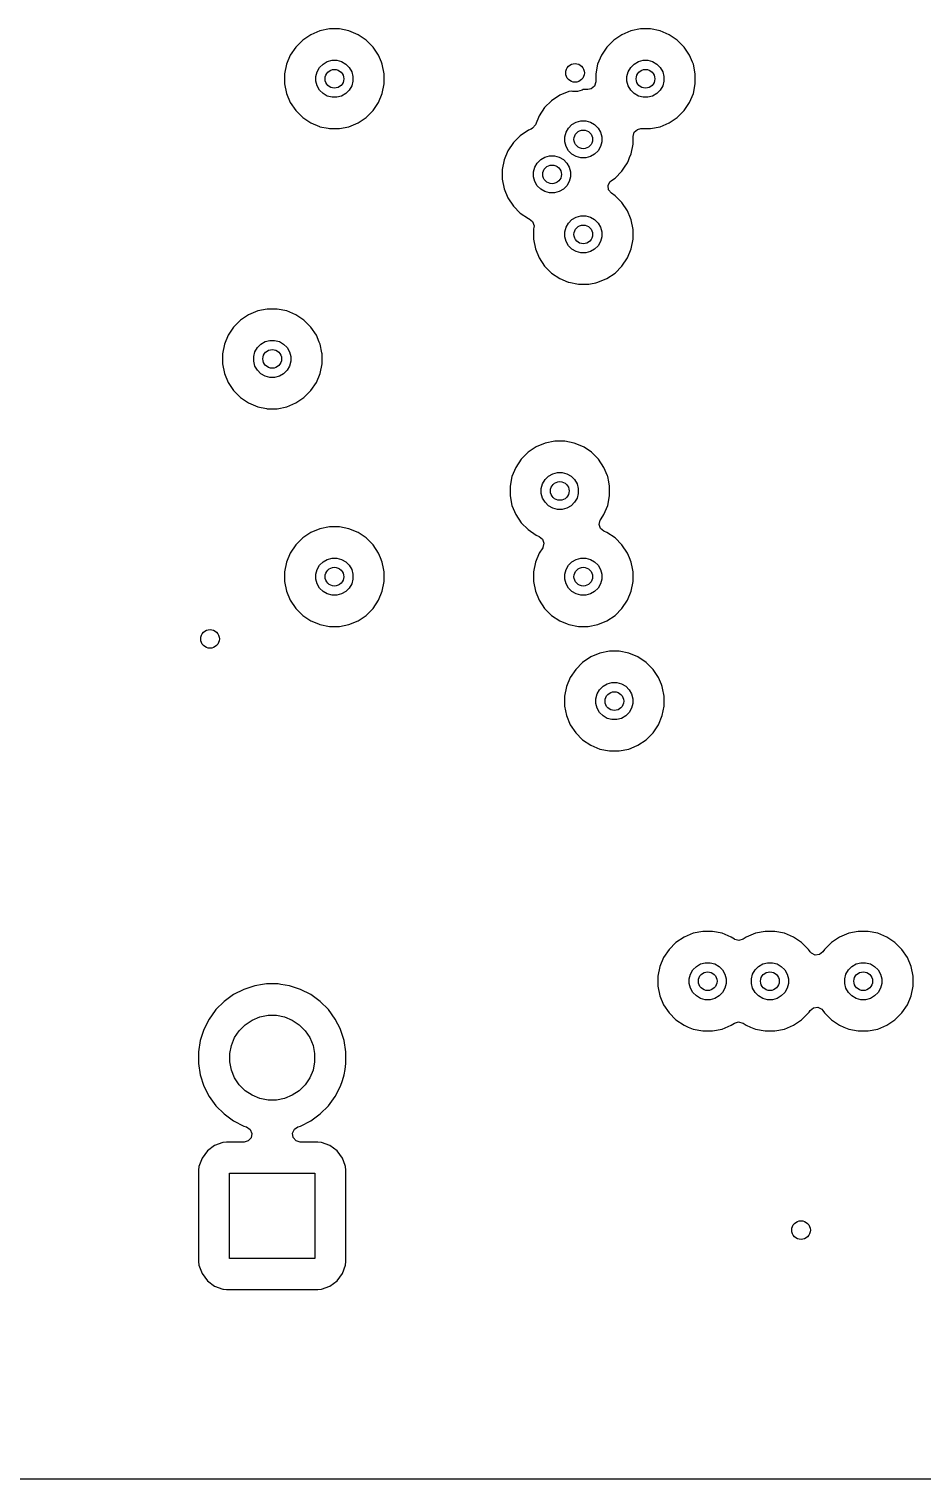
# Model space of a CAD drawing. Header units: inches. Extents: x 2.68 to 6.18, y -3.58 to -1.67.
# Drawn here: x 3.252 to 3.817, y -3.583 to -2.665 of the extents above; entities that cross this region are included whole.
import ezdxf

# ---------------------------------------------------------------- set-up
doc = ezdxf.new("R2010")
doc.units = ezdxf.units.IN
doc.header["$MEASUREMENT"] = 0
doc.layers.add('In2.Cu', color=33, linetype='CONTINUOUS', true_color=0xce7d2c)

msp = doc.modelspace()

# ---------------------------------------------------------------- linework, layer by layer
at = {"layer": 'In2.Cu', "linetype": 'CONTINUOUS'}
for p, q in [((3.42995, -2.66892), (3.42479, -2.67237)), ((3.43569, -2.66655), (3.42995, -2.66892)), ((3.42995, -2.66892), (3.42995, -2.66892)), ((3.44178, -2.66533), (3.43569, -2.66655)), ((3.43569, -2.66655), (3.43569, -2.66655)), ((3.44799, -2.66533), (3.44178, -2.66533)), ((3.44178, -2.66533), (3.44178, -2.66533)), ((3.45407, -2.66655), (3.44799, -2.66533)), ((3.44799, -2.66533), (3.44799, -2.66533)), ((3.45981, -2.66892), (3.45407, -2.66655)), ((3.45407, -2.66655), (3.45407, -2.66655)), ((3.46497, -2.67237), (3.45981, -2.66892)), ((3.45981, -2.66892), (3.45981, -2.66892)), ((3.6268, -2.66892), (3.62164, -2.67237)), ((3.63254, -2.66655), (3.6268, -2.66892)), ((3.6268, -2.66892), (3.6268, -2.66892)), ((3.63863, -2.66533), (3.63254, -2.66655)), ((3.63254, -2.66655), (3.63254, -2.66655)), ((3.64484, -2.66533), (3.63863, -2.66533)), ((3.63863, -2.66533), (3.63863, -2.66533)), ((3.65092, -2.66655), (3.64484, -2.66533)), ((3.64484, -2.66533), (3.64484, -2.66533)), ((3.65093, -2.66655), (3.65092, -2.66655)), ((3.65666, -2.66892), (3.65093, -2.66655)), ((3.66182, -2.67237), (3.65666, -2.66892)), ((3.65666, -2.66892), (3.65666, -2.66892)), ((3.4204, -2.67676), (3.41695, -2.68192)), ((3.42479, -2.67237), (3.4204, -2.67676)), ((3.4204, -2.67676), (3.4204, -2.67676)), ((3.42479, -2.67237), (3.42479, -2.67237)), ((3.46936, -2.67676), (3.46497, -2.67237)), ((3.46497, -2.67237), (3.46497, -2.67237)), ((3.47281, -2.68192), (3.46936, -2.67676)), ((3.46936, -2.67676), (3.46936, -2.67676)), ((3.61725, -2.67676), (3.6138, -2.68192)), ((3.62164, -2.67237), (3.61725, -2.67676)), ((3.61725, -2.67676), (3.61725, -2.67676)), ((3.62164, -2.67237), (3.62164, -2.67237)), ((3.66621, -2.67676), (3.66182, -2.67237)), ((3.66182, -2.67237), (3.66182, -2.67237)), ((3.66966, -2.68192), (3.66621, -2.67676)), ((3.66621, -2.67676), (3.66621, -2.67676)), ((3.41458, -2.68766), (3.41337, -2.69375)), ((3.41695, -2.68192), (3.41458, -2.68766)), ((3.41458, -2.68766), (3.41458, -2.68766)), ((3.41695, -2.68192), (3.41695, -2.68192)), ((3.43551, -2.68966), (3.43769, -2.68748)), ((3.43769, -2.68748), (3.44036, -2.68594)), ((3.44036, -2.68594), (3.44334, -2.68514)), ((3.44334, -2.68514), (3.44642, -2.68514)), ((3.44642, -2.68514), (3.4494, -2.68594)), ((3.4494, -2.68594), (3.45207, -2.68748)), ((3.45207, -2.68748), (3.45425, -2.68966)), ((3.47465, -2.68636), (3.47281, -2.68192)), ((3.47281, -2.68192), (3.47281, -2.68192)), ((3.47519, -2.68766), (3.47465, -2.68636)), ((3.4764, -2.69375), (3.47519, -2.68766)), ((3.61143, -2.68766), (3.61022, -2.69375)), ((3.6138, -2.68192), (3.61143, -2.68766)), ((3.61143, -2.68766), (3.61143, -2.68766)), ((3.6138, -2.68192), (3.6138, -2.68192)), ((3.63236, -2.68966), (3.63454, -2.68748)), ((3.63454, -2.68748), (3.63721, -2.68594)), ((3.63721, -2.68594), (3.64019, -2.68514)), ((3.64019, -2.68514), (3.64327, -2.68514)), ((3.64327, -2.68514), (3.64625, -2.68594)), ((3.64625, -2.68594), (3.64892, -2.68748)), ((3.64892, -2.68748), (3.6511, -2.68966)), ((3.6715, -2.68636), (3.66966, -2.68192)), ((3.66966, -2.68192), (3.66966, -2.68192)), ((3.67204, -2.68766), (3.6715, -2.68636)), ((3.67325, -2.69375), (3.67204, -2.68766)), ((3.41337, -2.69375), (3.41337, -2.69995)), ((3.43317, -2.69531), (3.43397, -2.69233)), ((3.43317, -2.69839), (3.43317, -2.69531)), ((3.43397, -2.69233), (3.43551, -2.68966)), ((3.45425, -2.68966), (3.45579, -2.69233)), ((3.45579, -2.69233), (3.45659, -2.69531)), ((3.45659, -2.69531), (3.45659, -2.69839)), ((3.4764, -2.69995), (3.4764, -2.69375)), ((3.4764, -2.69375), (3.4764, -2.69375)), ((3.4764, -2.69375), (3.4764, -2.69375)), ((3.61022, -2.69375), (3.61022, -2.69876)), ((3.63002, -2.69531), (3.63082, -2.69233)), ((3.63002, -2.69839), (3.63002, -2.69531)), ((3.63082, -2.69233), (3.63236, -2.68966)), ((3.6511, -2.68966), (3.65264, -2.69233)), ((3.65264, -2.69233), (3.65344, -2.69531)), ((3.65344, -2.69531), (3.65344, -2.69839)), ((3.67325, -2.69995), (3.67325, -2.69375)), ((3.67325, -2.69375), (3.67325, -2.69375)), ((3.67325, -2.69375), (3.67325, -2.69375)), ((3.41337, -2.69995), (3.41458, -2.70604)), ((3.41458, -2.70604), (3.41458, -2.70604)), ((3.41458, -2.70604), (3.41695, -2.71178)), ((3.43397, -2.70137), (3.43317, -2.69839)), ((3.43551, -2.70404), (3.43397, -2.70137)), ((3.43769, -2.70622), (3.43551, -2.70404)), ((3.45425, -2.70404), (3.45207, -2.70622)), ((3.45579, -2.70137), (3.45425, -2.70404)), ((3.45659, -2.69839), (3.45579, -2.70137)), ((3.47281, -2.71178), (3.47519, -2.70604)), ((3.47519, -2.70604), (3.4764, -2.69995)), ((3.59317, -2.70485), (3.58743, -2.70723)), ((3.59462, -2.70456), (3.59317, -2.70485)), ((3.59317, -2.70485), (3.59317, -2.70485)), ((3.59561, -2.70483), (3.59462, -2.70456)), ((3.5987, -2.70483), (3.59561, -2.70483)), ((3.60167, -2.70403), (3.5987, -2.70483)), ((3.60235, -2.70364), (3.60167, -2.70403)), ((3.60533, -2.70364), (3.60235, -2.70364)), ((3.60736, -2.7032), (3.60533, -2.70364)), ((3.60944, -2.7014), (3.60736, -2.7032)), ((3.61022, -2.69876), (3.60944, -2.7014)), ((3.63082, -2.70137), (3.63002, -2.69839)), ((3.63236, -2.70404), (3.63082, -2.70137)), ((3.63454, -2.70622), (3.63236, -2.70404)), ((3.6511, -2.70404), (3.64892, -2.70622)), ((3.65264, -2.70137), (3.6511, -2.70404)), ((3.65344, -2.69839), (3.65264, -2.70137)), ((3.66966, -2.71178), (3.67204, -2.70604)), ((3.67204, -2.70604), (3.67325, -2.69995)), ((3.41695, -2.71178), (3.41695, -2.71178)), ((3.41695, -2.71178), (3.4204, -2.71694)), ((3.44036, -2.70776), (3.43769, -2.70622)), ((3.44334, -2.70856), (3.44036, -2.70776)), ((3.44642, -2.70856), (3.44334, -2.70856)), ((3.4494, -2.70776), (3.44642, -2.70856)), ((3.45207, -2.70622), (3.4494, -2.70776)), ((3.46936, -2.71694), (3.47281, -2.71178)), ((3.57788, -2.71507), (3.57443, -2.72023)), ((3.58227, -2.71068), (3.57788, -2.71507)), ((3.57788, -2.71507), (3.57788, -2.71507)), ((3.58743, -2.70723), (3.58227, -2.71068)), ((3.58227, -2.71068), (3.58227, -2.71068)), ((3.58743, -2.70723), (3.58743, -2.70723)), ((3.63721, -2.70776), (3.63454, -2.70622)), ((3.64019, -2.70856), (3.63721, -2.70776)), ((3.64327, -2.70856), (3.64019, -2.70856)), ((3.64625, -2.70776), (3.64327, -2.70856)), ((3.64892, -2.70622), (3.64625, -2.70776)), ((3.66621, -2.71694), (3.66966, -2.71178)), ((3.4204, -2.71694), (3.4204, -2.71694)), ((3.4204, -2.71694), (3.42479, -2.72133)), ((3.42479, -2.72133), (3.42479, -2.72133)), ((3.42479, -2.72133), (3.42995, -2.72478)), ((3.45981, -2.72478), (3.46497, -2.72133)), ((3.46497, -2.72133), (3.46936, -2.71694)), ((3.57443, -2.72023), (3.57203, -2.72603)), ((3.57443, -2.72023), (3.57443, -2.72023)), ((3.59517, -2.72579), (3.59784, -2.72425)), ((3.59784, -2.72425), (3.60082, -2.72345)), ((3.60082, -2.72345), (3.6039, -2.72345)), ((3.6039, -2.72345), (3.60688, -2.72425)), ((3.60688, -2.72425), (3.60955, -2.72579)), ((3.65666, -2.72478), (3.66182, -2.72133)), ((3.66182, -2.72133), (3.66621, -2.71694)), ((3.42995, -2.72478), (3.42995, -2.72478)), ((3.42995, -2.72478), (3.43538, -2.72703)), ((3.43538, -2.72703), (3.43569, -2.72715)), ((3.43569, -2.72715), (3.44081, -2.72817)), ((3.44081, -2.72817), (3.44178, -2.72837)), ((3.44178, -2.72837), (3.44178, -2.72837)), ((3.44178, -2.72837), (3.44178, -2.72837)), ((3.44178, -2.72837), (3.44799, -2.72837)), ((3.44799, -2.72837), (3.45407, -2.72715)), ((3.44799, -2.72837), (3.44799, -2.72837)), ((3.45407, -2.72715), (3.45981, -2.72478)), ((3.56251, -2.73283), (3.55813, -2.73722)), ((3.56768, -2.72938), (3.56251, -2.73283)), ((3.56251, -2.73283), (3.56251, -2.73283)), ((3.56939, -2.72867), (3.56768, -2.72938)), ((3.56768, -2.72938), (3.56768, -2.72938)), ((3.5703, -2.72817), (3.56939, -2.72867)), ((3.57203, -2.72603), (3.5703, -2.72817)), ((3.59065, -2.73362), (3.59145, -2.73064)), ((3.59065, -2.7367), (3.59065, -2.73362)), ((3.59145, -2.73064), (3.59299, -2.72797)), ((3.59299, -2.72797), (3.59517, -2.72579)), ((3.60955, -2.72579), (3.61173, -2.72797)), ((3.61173, -2.72797), (3.61327, -2.73064)), ((3.61327, -2.73064), (3.61407, -2.73362)), ((3.61407, -2.73362), (3.61407, -2.7367)), ((3.63388, -2.73325), (3.63465, -2.73061)), ((3.63388, -2.73826), (3.63388, -2.73325)), ((3.63465, -2.73061), (3.63673, -2.72881)), ((3.63673, -2.72881), (3.63876, -2.72837)), ((3.63876, -2.72837), (3.64484, -2.72837)), ((3.64484, -2.72837), (3.65093, -2.72715)), ((3.64484, -2.72837), (3.64484, -2.72837)), ((3.65093, -2.72715), (3.65666, -2.72478)), ((3.55468, -2.74238), (3.5523, -2.74812)), ((3.55813, -2.73722), (3.55468, -2.74238)), ((3.55468, -2.74238), (3.55468, -2.74238)), ((3.55813, -2.73722), (3.55813, -2.73722)), ((3.59145, -2.73968), (3.59065, -2.7367)), ((3.59299, -2.74235), (3.59145, -2.73968)), ((3.59517, -2.74453), (3.59299, -2.74235)), ((3.61173, -2.74235), (3.60955, -2.74453)), ((3.61327, -2.73968), (3.61173, -2.74235)), ((3.61407, -2.7367), (3.61327, -2.73968)), ((3.63267, -2.74435), (3.63388, -2.73826)), ((3.5523, -2.74812), (3.55109, -2.75421)), ((3.5523, -2.74812), (3.5523, -2.74812)), ((3.57169, -2.75279), (3.57323, -2.75012)), ((3.57323, -2.75012), (3.57542, -2.74794)), ((3.57542, -2.74794), (3.57809, -2.7464)), ((3.57809, -2.7464), (3.58106, -2.7456)), ((3.58106, -2.7456), (3.58415, -2.7456)), ((3.58415, -2.7456), (3.58712, -2.7464)), ((3.58712, -2.7464), (3.5898, -2.74794)), ((3.5898, -2.74794), (3.59198, -2.75012)), ((3.59198, -2.75012), (3.59352, -2.75279)), ((3.59784, -2.74607), (3.59517, -2.74453)), ((3.60082, -2.74687), (3.59784, -2.74607)), ((3.6039, -2.74687), (3.60082, -2.74687)), ((3.60688, -2.74607), (3.6039, -2.74687)), ((3.60955, -2.74453), (3.60688, -2.74607)), ((3.62848, -2.7528), (3.63029, -2.75009)), ((3.63029, -2.75009), (3.63092, -2.74856)), ((3.63092, -2.74856), (3.63169, -2.74671)), ((3.63169, -2.74671), (3.63267, -2.74435)), ((3.55109, -2.75421), (3.55109, -2.76042)), ((3.55109, -2.76042), (3.5523, -2.7665)), ((3.5709, -2.75577), (3.57169, -2.75279)), ((3.5709, -2.75885), (3.5709, -2.75577)), ((3.57169, -2.76183), (3.5709, -2.75885)), ((3.59352, -2.75279), (3.59432, -2.75577)), ((3.59432, -2.75885), (3.59352, -2.76183)), ((3.59432, -2.75577), (3.59432, -2.75885)), ((3.62018, -2.76116), (3.62245, -2.75964)), ((3.62245, -2.75964), (3.62684, -2.75525)), ((3.62684, -2.75525), (3.62848, -2.7528)), ((3.5523, -2.7665), (3.5523, -2.7665)), ((3.5523, -2.7665), (3.55468, -2.77224)), ((3.57323, -2.7645), (3.57169, -2.76183)), ((3.57542, -2.76668), (3.57323, -2.7645)), ((3.57809, -2.76822), (3.57542, -2.76668)), ((3.58106, -2.76902), (3.57809, -2.76822)), ((3.58415, -2.76902), (3.58106, -2.76902)), ((3.58712, -2.76822), (3.58415, -2.76902)), ((3.5898, -2.76668), (3.58712, -2.76822)), ((3.59198, -2.7645), (3.5898, -2.76668)), ((3.59352, -2.76183), (3.59198, -2.7645)), ((3.61807, -2.76444), (3.61926, -2.76195)), ((3.61841, -2.76716), (3.61807, -2.76444)), ((3.62018, -2.76928), (3.61841, -2.76716)), ((3.61926, -2.76195), (3.62018, -2.76116)), ((3.62245, -2.7708), (3.62018, -2.76928)), ((3.55468, -2.77224), (3.55468, -2.77224)), ((3.55468, -2.77224), (3.55813, -2.7774)), ((3.55813, -2.7774), (3.55813, -2.7774)), ((3.55813, -2.7774), (3.56251, -2.78179)), ((3.62684, -2.77519), (3.62245, -2.7708)), ((3.62245, -2.7708), (3.62245, -2.7708)), ((3.63029, -2.78035), (3.62684, -2.77519)), ((3.62684, -2.77519), (3.62684, -2.77519)), ((3.56251, -2.78179), (3.56251, -2.78179)), ((3.56251, -2.78179), (3.56768, -2.78524)), ((3.56768, -2.78524), (3.56768, -2.78524)), ((3.56768, -2.78524), (3.56768, -2.78524)), ((3.56768, -2.78524), (3.5679, -2.78533)), ((3.5679, -2.78533), (3.56818, -2.78545)), ((3.56818, -2.78545), (3.57032, -2.78717)), ((3.57032, -2.78717), (3.57119, -2.78978)), ((3.59145, -2.79076), (3.59299, -2.78809)), ((3.59299, -2.78809), (3.59517, -2.78591)), ((3.59517, -2.78591), (3.59784, -2.78436)), ((3.59784, -2.78436), (3.60082, -2.78357)), ((3.60082, -2.78357), (3.6039, -2.78357)), ((3.6039, -2.78357), (3.60688, -2.78436)), ((3.60688, -2.78436), (3.60955, -2.78591)), ((3.60955, -2.78591), (3.61173, -2.78809)), ((3.61173, -2.78809), (3.61327, -2.79076)), ((3.63221, -2.78498), (3.63029, -2.78035)), ((3.63029, -2.78035), (3.63029, -2.78035)), ((3.63267, -2.78608), (3.63221, -2.78498)), ((3.63387, -2.79215), (3.63267, -2.78608)), ((3.57093, -2.79173), (3.57085, -2.79217)), ((3.57085, -2.79217), (3.57085, -2.79838)), ((3.5711, -2.79091), (3.57093, -2.79173)), ((3.57119, -2.78978), (3.5711, -2.79091)), ((3.59065, -2.79373), (3.59145, -2.79076)), ((3.59065, -2.79682), (3.59065, -2.79373)), ((3.59145, -2.7998), (3.59065, -2.79682)), ((3.61327, -2.79076), (3.61407, -2.79373)), ((3.61407, -2.79682), (3.61327, -2.7998)), ((3.61407, -2.79373), (3.61407, -2.79682)), ((3.63388, -2.79217), (3.63387, -2.79215)), ((3.63388, -2.79838), (3.63388, -2.79217)), ((3.63388, -2.79217), (3.63388, -2.79217)), ((3.63388, -2.79217), (3.63388, -2.79217)), ((3.57085, -2.79838), (3.57206, -2.80447)), ((3.57206, -2.80447), (3.57206, -2.80447)), ((3.57206, -2.80447), (3.57443, -2.8102)), ((3.59299, -2.80247), (3.59145, -2.7998)), ((3.59517, -2.80465), (3.59299, -2.80247)), ((3.59784, -2.80619), (3.59517, -2.80465)), ((3.60082, -2.80699), (3.59784, -2.80619)), ((3.6039, -2.80699), (3.60082, -2.80699)), ((3.60688, -2.80619), (3.6039, -2.80699)), ((3.60955, -2.80465), (3.60688, -2.80619)), ((3.61173, -2.80247), (3.60955, -2.80465)), ((3.61327, -2.7998), (3.61173, -2.80247)), ((3.63029, -2.8102), (3.63267, -2.80447)), ((3.63267, -2.80447), (3.63388, -2.79838)), ((3.57443, -2.8102), (3.57443, -2.8102)), ((3.57443, -2.8102), (3.57788, -2.81537)), ((3.57788, -2.81537), (3.57788, -2.81537)), ((3.57788, -2.81537), (3.58227, -2.81976)), ((3.62245, -2.81976), (3.62684, -2.81537)), ((3.62684, -2.81537), (3.63029, -2.8102)), ((3.58227, -2.81976), (3.58227, -2.81976)), ((3.58227, -2.81976), (3.58743, -2.8232)), ((3.58743, -2.8232), (3.58743, -2.8232)), ((3.58743, -2.8232), (3.59286, -2.82545)), ((3.61156, -2.82558), (3.61729, -2.8232)), ((3.61729, -2.8232), (3.62245, -2.81976)), ((3.59286, -2.82545), (3.59317, -2.82558)), ((3.59317, -2.82558), (3.59926, -2.82679)), ((3.59926, -2.82679), (3.59926, -2.82679)), ((3.59926, -2.82679), (3.59926, -2.82679)), ((3.59926, -2.82679), (3.60547, -2.82679)), ((3.60547, -2.82679), (3.60587, -2.82671)), ((3.60547, -2.82679), (3.60547, -2.82679)), ((3.60587, -2.82671), (3.60686, -2.82651)), ((3.60686, -2.82651), (3.61023, -2.82584)), ((3.60686, -2.82651), (3.60686, -2.82651)), ((3.61023, -2.82584), (3.61156, -2.82558)), ((3.40241, -2.8425), (3.39632, -2.84371)), ((3.40862, -2.8425), (3.40241, -2.8425)), ((3.40241, -2.8425), (3.40241, -2.8425)), ((3.4147, -2.84371), (3.40862, -2.8425)), ((3.40862, -2.8425), (3.40862, -2.8425)), ((3.38542, -2.84954), (3.38103, -2.85393)), ((3.39058, -2.84609), (3.38542, -2.84954)), ((3.38542, -2.84954), (3.38542, -2.84954)), ((3.39632, -2.84371), (3.39058, -2.84609)), ((3.39058, -2.84609), (3.39058, -2.84609)), ((3.39632, -2.84371), (3.39632, -2.84371)), ((3.42044, -2.84609), (3.4147, -2.84371)), ((3.4147, -2.84371), (3.4147, -2.84371)), ((3.4256, -2.84954), (3.42044, -2.84609)), ((3.42044, -2.84609), (3.42044, -2.84609)), ((3.42999, -2.85393), (3.4256, -2.84954)), ((3.4256, -2.84954), (3.4256, -2.84954)), ((3.37758, -2.85909), (3.37521, -2.86482)), ((3.38103, -2.85393), (3.37758, -2.85909)), ((3.37758, -2.85909), (3.37758, -2.85909)), ((3.38103, -2.85393), (3.38103, -2.85393)), ((3.43344, -2.85909), (3.42999, -2.85393)), ((3.42999, -2.85393), (3.42999, -2.85393)), ((3.43528, -2.86352), (3.43344, -2.85909)), ((3.43344, -2.85909), (3.43344, -2.85909)), ((3.37521, -2.86482), (3.374, -2.87091)), ((3.374, -2.87091), (3.374, -2.87712)), ((3.37521, -2.86482), (3.37521, -2.86482)), ((3.3938, -2.87247), (3.3946, -2.8695)), ((3.3946, -2.8695), (3.39614, -2.86683)), ((3.39614, -2.86683), (3.39832, -2.86465)), ((3.39832, -2.86465), (3.40099, -2.8631)), ((3.40099, -2.8631), (3.40397, -2.86231)), ((3.40397, -2.86231), (3.40705, -2.86231)), ((3.40705, -2.86231), (3.41003, -2.8631)), ((3.41003, -2.8631), (3.4127, -2.86465)), ((3.4127, -2.86465), (3.41488, -2.86683)), ((3.41488, -2.86683), (3.41642, -2.8695)), ((3.41642, -2.8695), (3.41722, -2.87247)), ((3.43582, -2.86482), (3.43528, -2.86352)), ((3.43688, -2.87018), (3.43582, -2.86482)), ((3.43703, -2.87091), (3.43688, -2.87018)), ((3.43703, -2.87712), (3.43703, -2.87091)), ((3.43703, -2.87091), (3.43703, -2.87091)), ((3.43703, -2.87091), (3.43703, -2.87091)), ((3.374, -2.87712), (3.37521, -2.88321)), ((3.3938, -2.87556), (3.3938, -2.87247)), ((3.3946, -2.87854), (3.3938, -2.87556)), ((3.39614, -2.88121), (3.3946, -2.87854)), ((3.41642, -2.87854), (3.41488, -2.88121)), ((3.41722, -2.87556), (3.41642, -2.87854)), ((3.41722, -2.87247), (3.41722, -2.87556)), ((3.43582, -2.88321), (3.43703, -2.87712)), ((3.37521, -2.88321), (3.37521, -2.88321)), ((3.37521, -2.88321), (3.37758, -2.88894)), ((3.37758, -2.88894), (3.37758, -2.88894)), ((3.37758, -2.88894), (3.38103, -2.89411)), ((3.39832, -2.88339), (3.39614, -2.88121)), ((3.40099, -2.88493), (3.39832, -2.88339)), ((3.40397, -2.88573), (3.40099, -2.88493)), ((3.40705, -2.88573), (3.40397, -2.88573)), ((3.41003, -2.88493), (3.40705, -2.88573)), ((3.4127, -2.88339), (3.41003, -2.88493)), ((3.41488, -2.88121), (3.4127, -2.88339)), ((3.42999, -2.89411), (3.43344, -2.88894)), ((3.43344, -2.88894), (3.43582, -2.88321)), ((3.38103, -2.89411), (3.38103, -2.89411)), ((3.38103, -2.89411), (3.38542, -2.8985)), ((3.38542, -2.8985), (3.38542, -2.8985)), ((3.38542, -2.8985), (3.39058, -2.90194)), ((3.42044, -2.90194), (3.4256, -2.8985)), ((3.4256, -2.8985), (3.42999, -2.89411)), ((3.39058, -2.90194), (3.39058, -2.90194)), ((3.39058, -2.90194), (3.39632, -2.90432)), ((3.39632, -2.90432), (3.39632, -2.90432)), ((3.39632, -2.90432), (3.40182, -2.90541)), ((3.40182, -2.90541), (3.40241, -2.90553)), ((3.40241, -2.90553), (3.40241, -2.90553)), ((3.40241, -2.90553), (3.40241, -2.90553)), ((3.40241, -2.90553), (3.40862, -2.90553)), ((3.40862, -2.90553), (3.4147, -2.90432)), ((3.40862, -2.90553), (3.40862, -2.90553)), ((3.4147, -2.90432), (3.42044, -2.90194)), ((3.5844, -2.92607), (3.57831, -2.92728)), ((3.59061, -2.92607), (3.5844, -2.92607)), ((3.5844, -2.92607), (3.5844, -2.92607)), ((3.5967, -2.92728), (3.59061, -2.92607)), ((3.59061, -2.92607), (3.59061, -2.92607)), ((3.56742, -2.9331), (3.56303, -2.93749)), ((3.57258, -2.92966), (3.56742, -2.9331)), ((3.56742, -2.9331), (3.56742, -2.9331)), ((3.57831, -2.92728), (3.57258, -2.92966)), ((3.57258, -2.92966), (3.57258, -2.92966)), ((3.57831, -2.92728), (3.57831, -2.92728)), ((3.60243, -2.92966), (3.5967, -2.92728)), ((3.5967, -2.92728), (3.5967, -2.92728)), ((3.6029, -2.92997), (3.60243, -2.92966)), ((3.60243, -2.92966), (3.60243, -2.92966)), ((3.6076, -2.9331), (3.6029, -2.92997)), ((3.61199, -2.93749), (3.6076, -2.9331)), ((3.6076, -2.9331), (3.6076, -2.9331)), ((3.55958, -2.94266), (3.5572, -2.94839)), ((3.56303, -2.93749), (3.55958, -2.94266)), ((3.55958, -2.94266), (3.55958, -2.94266)), ((3.56303, -2.93749), (3.56303, -2.93749)), ((3.61543, -2.94266), (3.61199, -2.93749)), ((3.61199, -2.93749), (3.61199, -2.93749)), ((3.61765, -2.948), (3.61543, -2.94266)), ((3.61543, -2.94266), (3.61543, -2.94266)), ((3.5572, -2.94839), (3.55599, -2.95448)), ((3.5572, -2.94839), (3.5572, -2.94839)), ((3.5758, -2.95604), (3.57659, -2.95306)), ((3.57659, -2.95306), (3.57814, -2.95039)), ((3.57814, -2.95039), (3.58032, -2.94821)), ((3.58032, -2.94821), (3.58299, -2.94667)), ((3.58299, -2.94667), (3.58596, -2.94587)), ((3.58596, -2.94587), (3.58905, -2.94587)), ((3.58905, -2.94587), (3.59203, -2.94667)), ((3.59203, -2.94667), (3.5947, -2.94821)), ((3.5947, -2.94821), (3.59688, -2.95039)), ((3.59688, -2.95039), (3.59842, -2.95306)), ((3.59842, -2.95306), (3.59922, -2.95604)), ((3.61781, -2.94839), (3.61765, -2.948)), ((3.61849, -2.95181), (3.61781, -2.94839)), ((3.61902, -2.95448), (3.61849, -2.95181)), ((3.55599, -2.95448), (3.55599, -2.96069)), ((3.55599, -2.96069), (3.5572, -2.96678)), ((3.5758, -2.95913), (3.5758, -2.95604)), ((3.57659, -2.9621), (3.5758, -2.95913)), ((3.57814, -2.96477), (3.57659, -2.9621)), ((3.59842, -2.9621), (3.59688, -2.96477)), ((3.59922, -2.95913), (3.59842, -2.9621)), ((3.59922, -2.95604), (3.59922, -2.95913)), ((3.61781, -2.96678), (3.61902, -2.96069)), ((3.61902, -2.96069), (3.61902, -2.95448)), ((3.61902, -2.95448), (3.61902, -2.95448)), ((3.61902, -2.95448), (3.61902, -2.95448)), ((3.5572, -2.96678), (3.5572, -2.96678)), ((3.5572, -2.96678), (3.55958, -2.97251)), ((3.58032, -2.96695), (3.57814, -2.96477)), ((3.58299, -2.9685), (3.58032, -2.96695)), ((3.58596, -2.96929), (3.58299, -2.9685)), ((3.58905, -2.96929), (3.58596, -2.96929)), ((3.59203, -2.9685), (3.58905, -2.96929)), ((3.5947, -2.96695), (3.59203, -2.9685)), ((3.59688, -2.96477), (3.5947, -2.96695)), ((3.61543, -2.97251), (3.61781, -2.96678)), ((3.44178, -2.9803), (3.43569, -2.98151)), ((3.44799, -2.9803), (3.44178, -2.9803)), ((3.44178, -2.9803), (3.44178, -2.9803)), ((3.45407, -2.98151), (3.44799, -2.9803)), ((3.44799, -2.9803), (3.44799, -2.9803)), ((3.55958, -2.97251), (3.55958, -2.97251)), ((3.55958, -2.97251), (3.56303, -2.97767)), ((3.56303, -2.97767), (3.56303, -2.97767)), ((3.56303, -2.97767), (3.56742, -2.98206)), ((3.61237, -2.97876), (3.61305, -2.97609)), ((3.61324, -2.98137), (3.61237, -2.97876)), ((3.61305, -2.97609), (3.61319, -2.97587)), ((3.61319, -2.97587), (3.61365, -2.97519)), ((3.61365, -2.97519), (3.61543, -2.97251)), ((3.42479, -2.98733), (3.4204, -2.99172)), ((3.42995, -2.98388), (3.42479, -2.98733)), ((3.42479, -2.98733), (3.42479, -2.98733)), ((3.43569, -2.98151), (3.42995, -2.98388)), ((3.42995, -2.98388), (3.42995, -2.98388)), ((3.43569, -2.98151), (3.43569, -2.98151)), ((3.45981, -2.98388), (3.45407, -2.98151)), ((3.45407, -2.98151), (3.45407, -2.98151)), ((3.46497, -2.98733), (3.45981, -2.98388)), ((3.45981, -2.98388), (3.45981, -2.98388)), ((3.46936, -2.99172), (3.46497, -2.98733)), ((3.46497, -2.98733), (3.46497, -2.98733)), ((3.56742, -2.98206), (3.56742, -2.98206)), ((3.56742, -2.98206), (3.57258, -2.98551)), ((3.57258, -2.98551), (3.57258, -2.98551)), ((3.57258, -2.98551), (3.57449, -2.9863)), ((3.57449, -2.9863), (3.57663, -2.98803)), ((3.57663, -2.98803), (3.5775, -2.99064)), ((3.61538, -2.98309), (3.61324, -2.98137)), ((3.61729, -2.98388), (3.61538, -2.98309)), ((3.62245, -2.98733), (3.61729, -2.98388)), ((3.61729, -2.98388), (3.61729, -2.98388)), ((3.62684, -2.99172), (3.62245, -2.98733)), ((3.62245, -2.98733), (3.62245, -2.98733)), ((3.41695, -2.99688), (3.41458, -3.00262)), ((3.4204, -2.99172), (3.41695, -2.99688)), ((3.41695, -2.99688), (3.41695, -2.99688)), ((3.4204, -2.99172), (3.4204, -2.99172)), ((3.47281, -2.99688), (3.46936, -2.99172)), ((3.46936, -2.99172), (3.46936, -2.99172)), ((3.47405, -2.99988), (3.47281, -2.99688)), ((3.47281, -2.99688), (3.47281, -2.99688)), ((3.57443, -2.99688), (3.57206, -3.00262)), ((3.57668, -2.99353), (3.57443, -2.99688)), ((3.57443, -2.99688), (3.57443, -2.99688)), ((3.57682, -2.9933), (3.57668, -2.99353)), ((3.5775, -2.99064), (3.57682, -2.9933)), ((3.63029, -2.99688), (3.62684, -2.99172)), ((3.62684, -2.99172), (3.62684, -2.99172)), ((3.63153, -2.99988), (3.63029, -2.99688)), ((3.63029, -2.99688), (3.63029, -2.99688)), ((3.41458, -3.00262), (3.41337, -3.00871)), ((3.41337, -3.00871), (3.41337, -3.01492)), ((3.41458, -3.00262), (3.41458, -3.00262)), ((3.43317, -3.01027), (3.43397, -3.00729)), ((3.43397, -3.00729), (3.43551, -3.00462)), ((3.43551, -3.00462), (3.43769, -3.00244)), ((3.43769, -3.00244), (3.44036, -3.0009)), ((3.44036, -3.0009), (3.44334, -3.0001)), ((3.44334, -3.0001), (3.44642, -3.0001)), ((3.44642, -3.0001), (3.4494, -3.0009)), ((3.4494, -3.0009), (3.45207, -3.00244)), ((3.45207, -3.00244), (3.45425, -3.00462)), ((3.45425, -3.00462), (3.45579, -3.00729)), ((3.45579, -3.00729), (3.45659, -3.01027)), ((3.47519, -3.00262), (3.47405, -2.99988)), ((3.476, -3.00672), (3.47519, -3.00262)), ((3.4764, -3.00871), (3.476, -3.00672)), ((3.4764, -3.01492), (3.4764, -3.00871)), ((3.4764, -3.00871), (3.4764, -3.00871)), ((3.4764, -3.00871), (3.4764, -3.00871)), ((3.57206, -3.00262), (3.57085, -3.00871)), ((3.57085, -3.00871), (3.57085, -3.01492)), ((3.57206, -3.00262), (3.57206, -3.00262)), ((3.59065, -3.01027), (3.59145, -3.00729)), ((3.59145, -3.00729), (3.59299, -3.00462)), ((3.59299, -3.00462), (3.59517, -3.00244)), ((3.59517, -3.00244), (3.59784, -3.0009)), ((3.59784, -3.0009), (3.60082, -3.0001)), ((3.60082, -3.0001), (3.6039, -3.0001)), ((3.6039, -3.0001), (3.60688, -3.0009)), ((3.60688, -3.0009), (3.60955, -3.00244)), ((3.60955, -3.00244), (3.61173, -3.00462)), ((3.61173, -3.00462), (3.61327, -3.00729)), ((3.61327, -3.00729), (3.61407, -3.01027)), ((3.63267, -3.00262), (3.63153, -2.99988)), ((3.63348, -3.00672), (3.63267, -3.00262)), ((3.63388, -3.00871), (3.63348, -3.00672)), ((3.63388, -3.01492), (3.63388, -3.00871)), ((3.63388, -3.00871), (3.63388, -3.00871)), ((3.63388, -3.00871), (3.63388, -3.00871)), ((3.41337, -3.01492), (3.41458, -3.021)), ((3.43317, -3.01335), (3.43317, -3.01027)), ((3.43397, -3.01633), (3.43317, -3.01335)), ((3.43551, -3.019), (3.43397, -3.01633)), ((3.45579, -3.01633), (3.45425, -3.019)), ((3.45659, -3.01335), (3.45579, -3.01633)), ((3.45659, -3.01027), (3.45659, -3.01335)), ((3.47519, -3.021), (3.4764, -3.01492)), ((3.57085, -3.01492), (3.57206, -3.021)), ((3.59065, -3.01335), (3.59065, -3.01027)), ((3.59145, -3.01633), (3.59065, -3.01335)), ((3.59299, -3.019), (3.59145, -3.01633)), ((3.61327, -3.01633), (3.61173, -3.019)), ((3.61407, -3.01335), (3.61327, -3.01633)), ((3.61407, -3.01027), (3.61407, -3.01335)), ((3.63267, -3.021), (3.63388, -3.01492)), ((3.41458, -3.021), (3.41458, -3.021)), ((3.41458, -3.021), (3.41695, -3.02674)), ((3.41695, -3.02674), (3.41695, -3.02674)), ((3.41695, -3.02674), (3.4204, -3.0319)), ((3.43769, -3.02118), (3.43551, -3.019)), ((3.44036, -3.02272), (3.43769, -3.02118)), ((3.44334, -3.02352), (3.44036, -3.02272)), ((3.44642, -3.02352), (3.44334, -3.02352)), ((3.4494, -3.02272), (3.44642, -3.02352)), ((3.45207, -3.02118), (3.4494, -3.02272)), ((3.45425, -3.019), (3.45207, -3.02118)), ((3.46936, -3.0319), (3.47281, -3.02674)), ((3.47281, -3.02674), (3.47519, -3.021)), ((3.57206, -3.021), (3.57206, -3.021)), ((3.57206, -3.021), (3.57443, -3.02674)), ((3.57443, -3.02674), (3.57443, -3.02674)), ((3.57443, -3.02674), (3.57788, -3.0319)), ((3.59517, -3.02118), (3.59299, -3.019)), ((3.59784, -3.02272), (3.59517, -3.02118)), ((3.60082, -3.02352), (3.59784, -3.02272)), ((3.6039, -3.02352), (3.60082, -3.02352)), ((3.60688, -3.02272), (3.6039, -3.02352)), ((3.60955, -3.02118), (3.60688, -3.02272)), ((3.61173, -3.019), (3.60955, -3.02118)), ((3.62684, -3.0319), (3.63029, -3.02674)), ((3.63029, -3.02674), (3.63267, -3.021)), ((3.4204, -3.0319), (3.4204, -3.0319)), ((3.4204, -3.0319), (3.42479, -3.03629)), ((3.42479, -3.03629), (3.42479, -3.03629)), ((3.42479, -3.03629), (3.42995, -3.03974)), ((3.45981, -3.03974), (3.46497, -3.03629)), ((3.46497, -3.03629), (3.46936, -3.0319)), ((3.57788, -3.0319), (3.57788, -3.0319)), ((3.57788, -3.0319), (3.58227, -3.03629)), ((3.58227, -3.03629), (3.58227, -3.03629)), ((3.58227, -3.03629), (3.58743, -3.03974)), ((3.61729, -3.03974), (3.62245, -3.03629)), ((3.62245, -3.03629), (3.62684, -3.0319)), ((3.42995, -3.03974), (3.42995, -3.03974)), ((3.42995, -3.03974), (3.4347, -3.04171)), ((3.4347, -3.04171), (3.43569, -3.04212)), ((3.43569, -3.04212), (3.44178, -3.04333)), ((3.44178, -3.04333), (3.44178, -3.04333)), ((3.44178, -3.04333), (3.44178, -3.04333)), ((3.44178, -3.04333), (3.44799, -3.04333)), ((3.44799, -3.04333), (3.45407, -3.04212)), ((3.44799, -3.04333), (3.44799, -3.04333)), ((3.45407, -3.04212), (3.45981, -3.03974)), ((3.58743, -3.03974), (3.58743, -3.03974)), ((3.58743, -3.03974), (3.59218, -3.04171)), ((3.59218, -3.04171), (3.59317, -3.04212)), ((3.59317, -3.04212), (3.59926, -3.04333)), ((3.59926, -3.04333), (3.59926, -3.04333)), ((3.59926, -3.04333), (3.59926, -3.04333)), ((3.59926, -3.04333), (3.60547, -3.04333)), ((3.60547, -3.04333), (3.61156, -3.04212)), ((3.60547, -3.04333), (3.60547, -3.04333)), ((3.61156, -3.04212), (3.61729, -3.03974)), ((3.60712, -3.06262), (3.60196, -3.06607)), ((3.61285, -3.06025), (3.60712, -3.06262)), ((3.60712, -3.06262), (3.60712, -3.06262)), ((3.61894, -3.05904), (3.61285, -3.06025)), ((3.61285, -3.06025), (3.61285, -3.06025)), ((3.62515, -3.05904), (3.61894, -3.05904)), ((3.61894, -3.05904), (3.61894, -3.05904)), ((3.63124, -3.06025), (3.62515, -3.05904)), ((3.62515, -3.05904), (3.62515, -3.05904)), ((3.63698, -3.06262), (3.63124, -3.06025)), ((3.63124, -3.06025), (3.63124, -3.06025)), ((3.64214, -3.06607), (3.63698, -3.06262)), ((3.63698, -3.06262), (3.63698, -3.06262)), ((3.59757, -3.07046), (3.59412, -3.07562)), ((3.60196, -3.06607), (3.59757, -3.07046)), ((3.59757, -3.07046), (3.59757, -3.07046)), ((3.60196, -3.06607), (3.60196, -3.06607)), ((3.64383, -3.06776), (3.64214, -3.06607)), ((3.64214, -3.06607), (3.64214, -3.06607)), ((3.64653, -3.07046), (3.64383, -3.06776)), ((3.64998, -3.07562), (3.64653, -3.07046)), ((3.64653, -3.07046), (3.64653, -3.07046)), ((3.59174, -3.08136), (3.59053, -3.08745)), ((3.59412, -3.07562), (3.59174, -3.08136)), ((3.59174, -3.08136), (3.59174, -3.08136)), ((3.59412, -3.07562), (3.59412, -3.07562)), ((3.61268, -3.08336), (3.61486, -3.08118)), ((3.61486, -3.08118), (3.61753, -3.07964)), ((3.61753, -3.07964), (3.62051, -3.07884)), ((3.62051, -3.07884), (3.62359, -3.07884)), ((3.62359, -3.07884), (3.62657, -3.07964)), ((3.62657, -3.07964), (3.62924, -3.08118)), ((3.62924, -3.08118), (3.63142, -3.08336)), ((3.65181, -3.08006), (3.64998, -3.07562)), ((3.64998, -3.07562), (3.64998, -3.07562)), ((3.65235, -3.08136), (3.65181, -3.08006)), ((3.65254, -3.08231), (3.65235, -3.08136)), ((3.59053, -3.08745), (3.59053, -3.09366)), ((3.61034, -3.08901), (3.61114, -3.08603)), ((3.61034, -3.09209), (3.61034, -3.08901)), ((3.61114, -3.08603), (3.61268, -3.08336)), ((3.63142, -3.08336), (3.63296, -3.08603)), ((3.63296, -3.08603), (3.63376, -3.08901)), ((3.63376, -3.08901), (3.63376, -3.09209)), ((3.65356, -3.08745), (3.65254, -3.08231)), ((3.65356, -3.09366), (3.65356, -3.08745)), ((3.65356, -3.08745), (3.65356, -3.08745)), ((3.65356, -3.08745), (3.65356, -3.08745)), ((3.59053, -3.09366), (3.59174, -3.09974)), ((3.59174, -3.09974), (3.59174, -3.09974)), ((3.59174, -3.09974), (3.59412, -3.10548)), ((3.61114, -3.09507), (3.61034, -3.09209)), ((3.61268, -3.09774), (3.61114, -3.09507)), ((3.61486, -3.09992), (3.61268, -3.09774)), ((3.61753, -3.10146), (3.61486, -3.09992)), ((3.62924, -3.09992), (3.62657, -3.10146)), ((3.63142, -3.09774), (3.62924, -3.09992)), ((3.63296, -3.09507), (3.63142, -3.09774)), ((3.63376, -3.09209), (3.63296, -3.09507)), ((3.64998, -3.10548), (3.65235, -3.09974)), ((3.65235, -3.09974), (3.65356, -3.09366)), ((3.59412, -3.10548), (3.59412, -3.10548)), ((3.59412, -3.10548), (3.59757, -3.11064)), ((3.62051, -3.10226), (3.61753, -3.10146)), ((3.62359, -3.10226), (3.62051, -3.10226)), ((3.62657, -3.10146), (3.62359, -3.10226)), ((3.64653, -3.11064), (3.64998, -3.10548)), ((3.59757, -3.11064), (3.59757, -3.11064)), ((3.59757, -3.11064), (3.60196, -3.11503)), ((3.60196, -3.11503), (3.60196, -3.11503)), ((3.60196, -3.11503), (3.60712, -3.11848)), ((3.60712, -3.11848), (3.60712, -3.11848)), ((3.60712, -3.11848), (3.61285, -3.12086)), ((3.63124, -3.12086), (3.63641, -3.11872)), ((3.63641, -3.11872), (3.63698, -3.11848)), ((3.63698, -3.11848), (3.64214, -3.11503)), ((3.63698, -3.11848), (3.63698, -3.11848)), ((3.63698, -3.11848), (3.63698, -3.11848)), ((3.64214, -3.11503), (3.64653, -3.11064)), ((3.61285, -3.12086), (3.61285, -3.12086)), ((3.61285, -3.12086), (3.61894, -3.12207)), ((3.61894, -3.12207), (3.61894, -3.12207)), ((3.61894, -3.12207), (3.61894, -3.12207)), ((3.61894, -3.12207), (3.62515, -3.12207)), ((3.62515, -3.12207), (3.63124, -3.12086)), ((3.62515, -3.12207), (3.62515, -3.12207)), ((3.67191, -3.23741), (3.66617, -3.23979)), ((3.678, -3.2362), (3.67191, -3.23741)), ((3.67191, -3.23741), (3.67191, -3.23741)), ((3.68421, -3.2362), (3.678, -3.2362)), ((3.678, -3.2362), (3.678, -3.2362)), ((3.69029, -3.23741), (3.68421, -3.2362)), ((3.68421, -3.2362), (3.68421, -3.2362)), ((3.6903, -3.23741), (3.69029, -3.23741)), ((3.69603, -3.23979), (3.6903, -3.23741)), ((3.71128, -3.23741), (3.70554, -3.23979)), ((3.71737, -3.2362), (3.71128, -3.23741)), ((3.71128, -3.23741), (3.71128, -3.23741)), ((3.72358, -3.2362), (3.71737, -3.2362)), ((3.71737, -3.2362), (3.71737, -3.2362)), ((3.72966, -3.23741), (3.72358, -3.2362)), ((3.72358, -3.2362), (3.72358, -3.2362)), ((3.72967, -3.23741), (3.72966, -3.23741)), ((3.7354, -3.23979), (3.72967, -3.23741)), ((3.77033, -3.23741), (3.7646, -3.23979)), ((3.77034, -3.23741), (3.77033, -3.23741)), ((3.77642, -3.2362), (3.77034, -3.23741)), ((3.78263, -3.2362), (3.77642, -3.2362)), ((3.77642, -3.2362), (3.77642, -3.2362)), ((3.78872, -3.23741), (3.78263, -3.2362)), ((3.78263, -3.2362), (3.78263, -3.2362)), ((3.79446, -3.23979), (3.78872, -3.23741)), ((3.78872, -3.23741), (3.78872, -3.23741)), ((3.66101, -3.24324), (3.65662, -3.24763)), ((3.66617, -3.23979), (3.66101, -3.24324)), ((3.66101, -3.24324), (3.66101, -3.24324)), ((3.66617, -3.23979), (3.66617, -3.23979)), ((3.69808, -3.24115), (3.69603, -3.23979)), ((3.69603, -3.23979), (3.69603, -3.23979)), ((3.69822, -3.24125), (3.69808, -3.24115)), ((3.70087, -3.24198), (3.69822, -3.24125)), ((3.7035, -3.24115), (3.70087, -3.24198)), ((3.70554, -3.23979), (3.7035, -3.24115)), ((3.70554, -3.23979), (3.70554, -3.23979)), ((3.74056, -3.24324), (3.7354, -3.23979)), ((3.7354, -3.23979), (3.7354, -3.23979)), ((3.74495, -3.24763), (3.74056, -3.24324)), ((3.74056, -3.24324), (3.74056, -3.24324)), ((3.75944, -3.24324), (3.75505, -3.24763)), ((3.7646, -3.23979), (3.75944, -3.24324)), ((3.75944, -3.24324), (3.75944, -3.24324)), ((3.7646, -3.23979), (3.7646, -3.23979)), ((3.79962, -3.24324), (3.79446, -3.23979)), ((3.79446, -3.23979), (3.79446, -3.23979)), ((3.80401, -3.24763), (3.79962, -3.24324)), ((3.79962, -3.24324), (3.79962, -3.24324)), ((3.65317, -3.25279), (3.6508, -3.25852)), ((3.65662, -3.24763), (3.65317, -3.25279)), ((3.65317, -3.25279), (3.65317, -3.25279)), ((3.65662, -3.24763), (3.65662, -3.24763)), ((3.67658, -3.2568), (3.67956, -3.25601)), ((3.67956, -3.25601), (3.68264, -3.25601)), ((3.68264, -3.25601), (3.68562, -3.2568)), ((3.71595, -3.2568), (3.71893, -3.25601)), ((3.71893, -3.25601), (3.72201, -3.25601)), ((3.72201, -3.25601), (3.72499, -3.2568)), ((3.74549, -3.24844), (3.74495, -3.24763)), ((3.74495, -3.24763), (3.74495, -3.24763)), ((3.74495, -3.24763), (3.74495, -3.24763)), ((3.74594, -3.24911), (3.74549, -3.24844)), ((3.74674, -3.25003), (3.74594, -3.24911)), ((3.74922, -3.25121), (3.74674, -3.25003)), ((3.75195, -3.25087), (3.74922, -3.25121)), ((3.75406, -3.24911), (3.75195, -3.25087)), ((3.75505, -3.24763), (3.75406, -3.24911)), ((3.77501, -3.2568), (3.77799, -3.25601)), ((3.77799, -3.25601), (3.78107, -3.25601)), ((3.78107, -3.25601), (3.78405, -3.2568)), ((3.80746, -3.25279), (3.80401, -3.24763)), ((3.80401, -3.24763), (3.80401, -3.24763)), ((3.80747, -3.25283), (3.80746, -3.25279)), ((3.80746, -3.25279), (3.80746, -3.25279)), ((3.80983, -3.25852), (3.80747, -3.25283)), ((3.6508, -3.25852), (3.64959, -3.26461)), ((3.64959, -3.26461), (3.64959, -3.27082)), ((3.6508, -3.25852), (3.6508, -3.25852)), ((3.66939, -3.26617), (3.67019, -3.2632)), ((3.67019, -3.2632), (3.67173, -3.26053)), ((3.67173, -3.26053), (3.67391, -3.25835)), ((3.67391, -3.25835), (3.67658, -3.2568)), ((3.68562, -3.2568), (3.68829, -3.25835)), ((3.68829, -3.25835), (3.69047, -3.26053)), ((3.69047, -3.26053), (3.69201, -3.2632)), ((3.69201, -3.2632), (3.69281, -3.26617)), ((3.70876, -3.26617), (3.70956, -3.2632)), ((3.70956, -3.2632), (3.7111, -3.26053)), ((3.7111, -3.26053), (3.71328, -3.25835)), ((3.71328, -3.25835), (3.71595, -3.2568)), ((3.72499, -3.2568), (3.72766, -3.25835)), ((3.72766, -3.25835), (3.72984, -3.26053)), ((3.72984, -3.26053), (3.73138, -3.2632)), ((3.73138, -3.2632), (3.73218, -3.26617)), ((3.76782, -3.26617), (3.76862, -3.2632)), ((3.76862, -3.2632), (3.77016, -3.26053)), ((3.77016, -3.26053), (3.77234, -3.25835)), ((3.77234, -3.25835), (3.77501, -3.2568)), ((3.78405, -3.2568), (3.78672, -3.25835)), ((3.78672, -3.25835), (3.7889, -3.26053)), ((3.7889, -3.26053), (3.79044, -3.2632)), ((3.79044, -3.2632), (3.79124, -3.26617)), ((3.81104, -3.26461), (3.80983, -3.25852)), ((3.80983, -3.25852), (3.80983, -3.25852)), ((3.81104, -3.27082), (3.81104, -3.26461)), ((3.81104, -3.26461), (3.81104, -3.26461)), ((3.81104, -3.26461), (3.81104, -3.26461)), ((3.3876, -3.27289), (3.38105, -3.27622)), ((3.39458, -3.27062), (3.3876, -3.27289)), ((3.3876, -3.27289), (3.3876, -3.27289)), ((3.39942, -3.26985), (3.39458, -3.27062)), ((3.39458, -3.27062), (3.39458, -3.27062)), ((3.40184, -3.26947), (3.39942, -3.26985)), ((3.40919, -3.26947), (3.40184, -3.26947)), ((3.411, -3.26976), (3.40919, -3.26947)), ((3.41644, -3.27062), (3.411, -3.26976)), ((3.42343, -3.27289), (3.41644, -3.27062)), ((3.42997, -3.27622), (3.42343, -3.27289)), ((3.42343, -3.27289), (3.42343, -3.27289)), ((3.64959, -3.27082), (3.6508, -3.27691)), ((3.66939, -3.26926), (3.66939, -3.26617)), ((3.67019, -3.27224), (3.66939, -3.26926)), ((3.67173, -3.27491), (3.67019, -3.27224)), ((3.69201, -3.27224), (3.69047, -3.27491)), ((3.69281, -3.26926), (3.69201, -3.27224)), ((3.69281, -3.26617), (3.69281, -3.26926)), ((3.70876, -3.26926), (3.70876, -3.26617)), ((3.70956, -3.27224), (3.70876, -3.26926)), ((3.7111, -3.27491), (3.70956, -3.27224)), ((3.73138, -3.27224), (3.72984, -3.27491)), ((3.73218, -3.26926), (3.73138, -3.27224)), ((3.73218, -3.26617), (3.73218, -3.26926)), ((3.76782, -3.26926), (3.76782, -3.26617)), ((3.76862, -3.27224), (3.76782, -3.26926)), ((3.77016, -3.27491), (3.76862, -3.27224)), ((3.79044, -3.27224), (3.7889, -3.27491)), ((3.79124, -3.26926), (3.79044, -3.27224)), ((3.79124, -3.26617), (3.79124, -3.26926)), ((3.80983, -3.27691), (3.81104, -3.27082)), ((3.37511, -3.28054), (3.36991, -3.28574)), ((3.37766, -3.27869), (3.37511, -3.28054)), ((3.37511, -3.28054), (3.37511, -3.28054)), ((3.37511, -3.28054), (3.37511, -3.28054)), ((3.38105, -3.27622), (3.37766, -3.27869)), ((3.43592, -3.28054), (3.42997, -3.27622)), ((3.44111, -3.28574), (3.43592, -3.28054)), ((3.6508, -3.27691), (3.6508, -3.27691)), ((3.6508, -3.27691), (3.65317, -3.28264)), ((3.65317, -3.28264), (3.65317, -3.28265)), ((3.65317, -3.28265), (3.65662, -3.28781)), ((3.67391, -3.27709), (3.67173, -3.27491)), ((3.67658, -3.27863), (3.67391, -3.27709)), ((3.67956, -3.27943), (3.67658, -3.27863)), ((3.68264, -3.27943), (3.67956, -3.27943)), ((3.68562, -3.27863), (3.68264, -3.27943)), ((3.68829, -3.27709), (3.68562, -3.27863)), ((3.69047, -3.27491), (3.68829, -3.27709)), ((3.71328, -3.27709), (3.7111, -3.27491)), ((3.71595, -3.27863), (3.71328, -3.27709)), ((3.71893, -3.27943), (3.71595, -3.27863)), ((3.72201, -3.27943), (3.71893, -3.27943)), ((3.72499, -3.27863), (3.72201, -3.27943)), ((3.72766, -3.27709), (3.72499, -3.27863)), ((3.72984, -3.27491), (3.72766, -3.27709)), ((3.77234, -3.27709), (3.77016, -3.27491)), ((3.77501, -3.27863), (3.77234, -3.27709)), ((3.77799, -3.27943), (3.77501, -3.27863)), ((3.78107, -3.27943), (3.77799, -3.27943)), ((3.78405, -3.27863), (3.78107, -3.27943)), ((3.78672, -3.27709), (3.78405, -3.27863)), ((3.7889, -3.27491), (3.78672, -3.27709)), ((3.80401, -3.28781), (3.80746, -3.28264)), ((3.80746, -3.28264), (3.80983, -3.27691)), ((3.36559, -3.29168), (3.36226, -3.29823)), ((3.36948, -3.28633), (3.36559, -3.29168)), ((3.36991, -3.28574), (3.36948, -3.28633)), ((3.36991, -3.28574), (3.36991, -3.28574)), ((3.36991, -3.28574), (3.36991, -3.28574)), ((3.3884, -3.29529), (3.3928, -3.29236)), ((3.3928, -3.29236), (3.39768, -3.29033)), ((3.39768, -3.29033), (3.40287, -3.2893)), ((3.40287, -3.2893), (3.40816, -3.2893)), ((3.40816, -3.2893), (3.41334, -3.29033)), ((3.41334, -3.29033), (3.41822, -3.29236)), ((3.41822, -3.29236), (3.42262, -3.29529)), ((3.44543, -3.29168), (3.44111, -3.28574)), ((3.44866, -3.29803), (3.44543, -3.29168)), ((3.65662, -3.28781), (3.65662, -3.28781)), ((3.65662, -3.28781), (3.66101, -3.2922)), ((3.66101, -3.2922), (3.66101, -3.2922)), ((3.66101, -3.2922), (3.66617, -3.29565)), ((3.7354, -3.29565), (3.74056, -3.2922)), ((3.74056, -3.2922), (3.74495, -3.28781)), ((3.74495, -3.28781), (3.74524, -3.28737)), ((3.74524, -3.28737), (3.74594, -3.28633)), ((3.74594, -3.28633), (3.74805, -3.28456)), ((3.74805, -3.28456), (3.75078, -3.28422)), ((3.75078, -3.28422), (3.75326, -3.28541)), ((3.75326, -3.28541), (3.75406, -3.28633)), ((3.75406, -3.28633), (3.75505, -3.28781)), ((3.75505, -3.28781), (3.75505, -3.28781)), ((3.75505, -3.28781), (3.75944, -3.2922)), ((3.75944, -3.2922), (3.75944, -3.2922)), ((3.75944, -3.2922), (3.7646, -3.29565)), ((3.79446, -3.29565), (3.79962, -3.2922)), ((3.79962, -3.2922), (3.80401, -3.28781)), ((3.36226, -3.29823), (3.35999, -3.30521)), ((3.36226, -3.29823), (3.36226, -3.29823)), ((3.38173, -3.30343), (3.38466, -3.29903)), ((3.38466, -3.29903), (3.3884, -3.29529)), ((3.42262, -3.29529), (3.42636, -3.29903)), ((3.42636, -3.29903), (3.4293, -3.30343)), ((3.44877, -3.29823), (3.44866, -3.29803)), ((3.45104, -3.30521), (3.44877, -3.29823)), ((3.44877, -3.29823), (3.44877, -3.29823)), ((3.66617, -3.29565), (3.66617, -3.29565)), ((3.66617, -3.29565), (3.66883, -3.29674)), ((3.66883, -3.29674), (3.67191, -3.29802)), ((3.67191, -3.29802), (3.678, -3.29923)), ((3.678, -3.29923), (3.678, -3.29923)), ((3.678, -3.29923), (3.678, -3.29923)), ((3.678, -3.29923), (3.68421, -3.29923)), ((3.68421, -3.29923), (3.6903, -3.29802)), ((3.68421, -3.29923), (3.68421, -3.29923)), ((3.6903, -3.29802), (3.69603, -3.29565)), ((3.69603, -3.29565), (3.69808, -3.29428)), ((3.69808, -3.29428), (3.7007, -3.29346)), ((3.7007, -3.29346), (3.70335, -3.29419)), ((3.70335, -3.29419), (3.7035, -3.29428)), ((3.7035, -3.29428), (3.70554, -3.29565)), ((3.70554, -3.29565), (3.70554, -3.29565)), ((3.70554, -3.29565), (3.70554, -3.29565)), ((3.70554, -3.29565), (3.7082, -3.29674)), ((3.7082, -3.29674), (3.71128, -3.29802)), ((3.71128, -3.29802), (3.71737, -3.29923)), ((3.71737, -3.29923), (3.71737, -3.29923)), ((3.71737, -3.29923), (3.71737, -3.29923)), ((3.71737, -3.29923), (3.72358, -3.29923)), ((3.72358, -3.29923), (3.72967, -3.29802)), ((3.72358, -3.29923), (3.72358, -3.29923)), ((3.72967, -3.29802), (3.7354, -3.29565)), ((3.7646, -3.29565), (3.7646, -3.29565)), ((3.7646, -3.29565), (3.76725, -3.29674)), ((3.76725, -3.29674), (3.77033, -3.29802)), ((3.77033, -3.29802), (3.77642, -3.29923)), ((3.77642, -3.29923), (3.77642, -3.29923)), ((3.77642, -3.29923), (3.77642, -3.29923)), ((3.77642, -3.29923), (3.78263, -3.29923)), ((3.78263, -3.29923), (3.78872, -3.29802)), ((3.78263, -3.29923), (3.78263, -3.29923)), ((3.78872, -3.29802), (3.79446, -3.29565)), ((3.35999, -3.30521), (3.35884, -3.31247)), ((3.35999, -3.30521), (3.35999, -3.30521)), ((3.37867, -3.3135), (3.3797, -3.30831)), ((3.3797, -3.30831), (3.38173, -3.30343)), ((3.4293, -3.30343), (3.43132, -3.30831)), ((3.43132, -3.30831), (3.43235, -3.3135)), ((3.45219, -3.31247), (3.45104, -3.30521)), ((3.45104, -3.30521), (3.45104, -3.30521)), ((3.45104, -3.30521), (3.45104, -3.30521)), ((3.35884, -3.31247), (3.35884, -3.31981)), ((3.35884, -3.31981), (3.35999, -3.32707)), ((3.37867, -3.31879), (3.37867, -3.3135)), ((3.3797, -3.32397), (3.37867, -3.31879)), ((3.43235, -3.31879), (3.43132, -3.32397)), ((3.43235, -3.3135), (3.43235, -3.31879)), ((3.45157, -3.32367), (3.45219, -3.31981)), ((3.45219, -3.31981), (3.45219, -3.31247)), ((3.35999, -3.32707), (3.35999, -3.32707)), ((3.35999, -3.32707), (3.36226, -3.33406)), ((3.38173, -3.32885), (3.3797, -3.32397)), ((3.38466, -3.33325), (3.38173, -3.32885)), ((3.4293, -3.32885), (3.42636, -3.33325)), ((3.43132, -3.32397), (3.4293, -3.32885)), ((3.44993, -3.33047), (3.45104, -3.32707)), ((3.45104, -3.32707), (3.45157, -3.32367)), ((3.45104, -3.32707), (3.45104, -3.32707)), ((3.45104, -3.32707), (3.45104, -3.32707)), ((3.36226, -3.33406), (3.36226, -3.33406)), ((3.36226, -3.33406), (3.36559, -3.3406)), ((3.3884, -3.33699), (3.38466, -3.33325)), ((3.3928, -3.33993), (3.3884, -3.33699)), ((3.42262, -3.33699), (3.41822, -3.33993)), ((3.42636, -3.33325), (3.42262, -3.33699)), ((3.44543, -3.3406), (3.44877, -3.33406)), ((3.44877, -3.33406), (3.44993, -3.33047)), ((3.36559, -3.3406), (3.36991, -3.34655)), ((3.36991, -3.34655), (3.37511, -3.35174)), ((3.39768, -3.34195), (3.3928, -3.33993)), ((3.40287, -3.34298), (3.39768, -3.34195)), ((3.40816, -3.34298), (3.40287, -3.34298)), ((3.41334, -3.34195), (3.40816, -3.34298)), ((3.41822, -3.33993), (3.41334, -3.34195)), ((3.43592, -3.35174), (3.44111, -3.34655)), ((3.44111, -3.34655), (3.44543, -3.3406)), ((3.37511, -3.35174), (3.38105, -3.35606)), ((3.38105, -3.35606), (3.3876, -3.3594)), ((3.42343, -3.3594), (3.42997, -3.35606)), ((3.42997, -3.35606), (3.43592, -3.35174)), ((3.3876, -3.3594), (3.3876, -3.3594)), ((3.3876, -3.3594), (3.3876, -3.3594)), ((3.3876, -3.3594), (3.38928, -3.35994)), ((3.38928, -3.35994), (3.39155, -3.3615)), ((3.39155, -3.3615), (3.39262, -3.36403)), ((3.39262, -3.36403), (3.39215, -3.36674)), ((3.41842, -3.36389), (3.41956, -3.36139)), ((3.41881, -3.36661), (3.41842, -3.36389)), ((3.41956, -3.36139), (3.42174, -3.35994)), ((3.42174, -3.35994), (3.42343, -3.3594)), ((3.42343, -3.3594), (3.42343, -3.3594)), ((3.42343, -3.3594), (3.42343, -3.3594)), ((3.36447, -3.3751), (3.36107, -3.37963)), ((3.369, -3.3717), (3.36447, -3.3751)), ((3.36447, -3.3751), (3.36447, -3.3751)), ((3.37431, -3.36972), (3.369, -3.3717)), ((3.369, -3.3717), (3.369, -3.3717)), ((3.37666, -3.36947), (3.37431, -3.36972)), ((3.38777, -3.36947), (3.37666, -3.36947)), ((3.37666, -3.36947), (3.37666, -3.36947)), ((3.3903, -3.36877), (3.38777, -3.36947)), ((3.39215, -3.36674), (3.3903, -3.36877)), ((3.42061, -3.36869), (3.41881, -3.36661)), ((3.42325, -3.36947), (3.42061, -3.36869)), ((3.43436, -3.36947), (3.42325, -3.36947)), ((3.43437, -3.36947), (3.43436, -3.36947)), ((3.43671, -3.36972), (3.43437, -3.36947)), ((3.43437, -3.36947), (3.43437, -3.36947)), ((3.43437, -3.36947), (3.43437, -3.36947)), ((3.44202, -3.3717), (3.43671, -3.36972)), ((3.43671, -3.36972), (3.43671, -3.36972)), ((3.44656, -3.3751), (3.44202, -3.3717)), ((3.44202, -3.3717), (3.44202, -3.3717)), ((3.44995, -3.37963), (3.44656, -3.3751)), ((3.44656, -3.3751), (3.44656, -3.3751)), ((3.36107, -3.37963), (3.35909, -3.38494)), ((3.36107, -3.37963), (3.36107, -3.37963)), ((3.45174, -3.38442), (3.44995, -3.37963)), ((3.44995, -3.37963), (3.44995, -3.37963)), ((3.45193, -3.38494), (3.45174, -3.38442)), ((3.35909, -3.38494), (3.35884, -3.38729)), ((3.35884, -3.38729), (3.35884, -3.38729)), ((3.35884, -3.38729), (3.35884, -3.38729)), ((3.35884, -3.38729), (3.35884, -3.44499)), ((3.37854, -3.44311), (3.37854, -3.38917)), ((3.37854, -3.38917), (3.43248, -3.38917)), ((3.43248, -3.38917), (3.43248, -3.44311)), ((3.45219, -3.38729), (3.45193, -3.38494)), ((3.45219, -3.42209), (3.45219, -3.38729)), ((3.45219, -3.445), (3.45219, -3.42209)), ((3.35884, -3.44499), (3.35884, -3.445)), ((3.35884, -3.445), (3.35909, -3.44734)), ((3.35909, -3.44734), (3.36107, -3.45265)), ((3.43248, -3.44311), (3.37854, -3.44311)), ((3.44995, -3.45265), (3.45193, -3.44734)), ((3.45193, -3.44734), (3.45219, -3.445)), ((3.36107, -3.45265), (3.36107, -3.45265)), ((3.36107, -3.45265), (3.36447, -3.45719)), ((3.36447, -3.45719), (3.36447, -3.45719)), ((3.36447, -3.45719), (3.369, -3.46058)), ((3.44202, -3.46058), (3.44656, -3.45719)), ((3.44656, -3.45719), (3.44995, -3.45265)), ((3.369, -3.46058), (3.369, -3.46058)), ((3.369, -3.46058), (3.37431, -3.46256)), ((3.37431, -3.46256), (3.37431, -3.46256)), ((3.37431, -3.46256), (3.37458, -3.46259)), ((3.37458, -3.46259), (3.37666, -3.46281)), ((3.37666, -3.46281), (3.43437, -3.46281)), ((3.43437, -3.46281), (3.43671, -3.46256)), ((3.43671, -3.46256), (3.44202, -3.46058)), ((6.1762, -3.58266), (2.68207, -3.58266))]:
    msp.add_line(p, q, dxfattribs=at)
at = {"layer": 'In2.Cu'}
for centre in [(3.59715, -2.69312), (3.44488, -2.69685), (3.64173, -2.69685), (3.60236, -2.73516), (3.58261, -2.75731), (3.60236, -2.79528), (3.40551, -2.87402), (3.58751, -2.95758), (3.44488, -3.01181), (3.60236, -3.01181), (3.36614, -3.05118), (3.62205, -3.09055), (3.6811, -3.26772), (3.72047, -3.26772), (3.77953, -3.26772), (3.74016, -3.4252)]:
    msp.add_circle(centre, 0.00591, dxfattribs=at)

doc.saveas('drawing.dxf')
